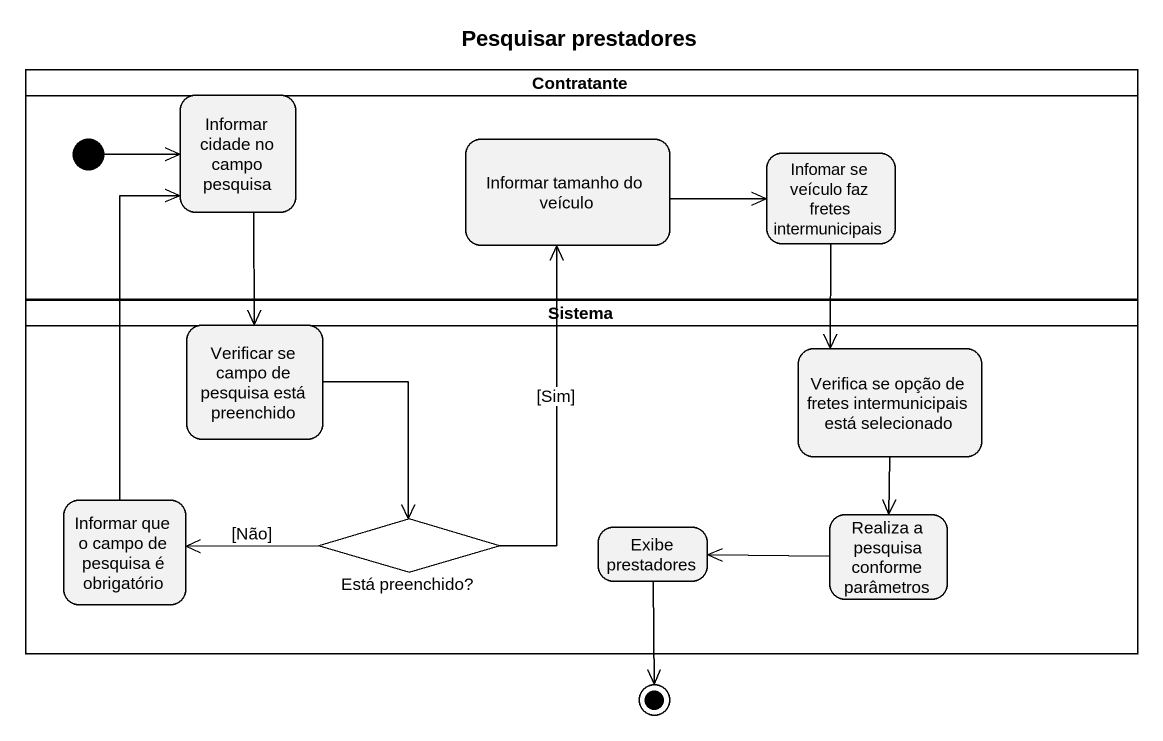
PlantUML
@startuml
title Pesquisar prestadores
hide empty description
state Contratante <<partition>> {
  state "Informar cidade no campo pesquisa" as Informar_cidade_no_campo
  state "Informar tamanho do veículo" as Informar_tamanho_do_veículo
  state "Infomar se veículo faz fretes intermunicipais" as Infomar_se_veículo_faz
  [*] -right-> Informar_cidade_no_campo
}
state Sistema <<partition>> {
  state "Verificar se campo de pesquisa está preenchido" as Verificar_se_campo_de
  state "Verifica se opção de fretes intermunicipais está selecionado" as Verifica_se_opção_de_fretes
  state "Informar que o campo de pesquisa é obrigatório" as Informar_que_o_campo_de
  state "Está preenchido?" as Está_preenchido <<choice>>
  state "Exibe prestadores" as Exibe_prestadores
  state "Realiza a pesquisa conforme parâmetros" as Realiza_a_pesquisa_conforme
}
state final1 <<end>>
Informar_cidade_no_campo --> Verificar_se_campo_de
Informar_tamanho_do_veículo -right-> Infomar_se_veículo_faz
Infomar_se_veículo_faz --> Verifica_se_opção_de_fretes
Verificar_se_campo_de --> Está_preenchido
Verifica_se_opção_de_fretes --> Realiza_a_pesquisa_conforme
Informar_que_o_campo_de -up-> Informar_cidade_no_campo
Está_preenchido -up-> Informar_tamanho_do_veículo : [Sim]
Está_preenchido -left-> Informar_que_o_campo_de : [Não]
Exibe_prestadores --> final1
Realiza_a_pesquisa_conforme -left-> Exibe_prestadores
@enduml
